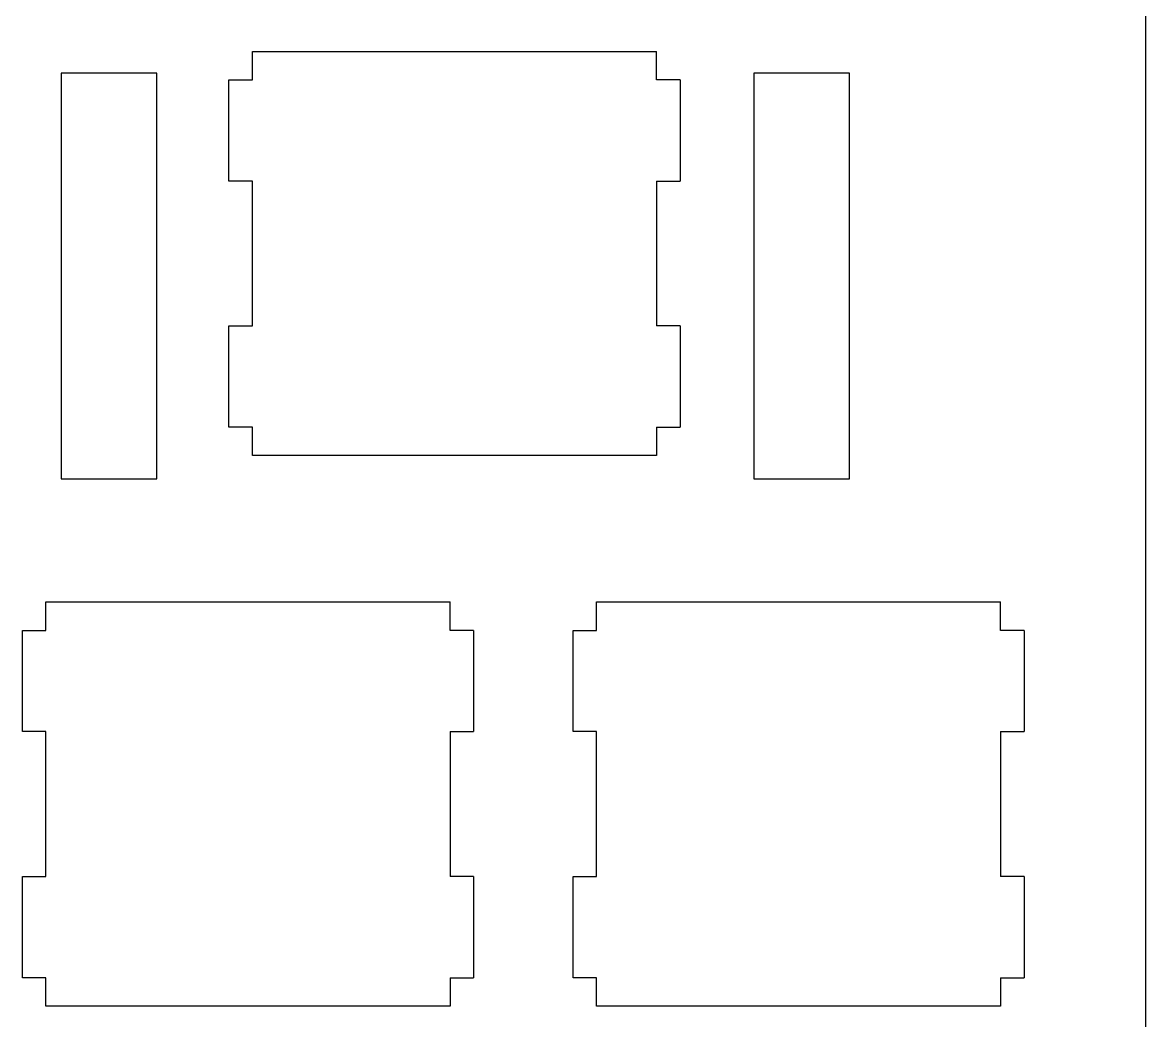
# Model space of a CAD drawing. Extents: x 16 to 306, y 20 to 120.
# Drawn here: x 267.21 to 305.97, y 43.27 to 77.72 of the extents above; entities that cross this region are included whole.
import ezdxf

# ---------------------------------------------------------------- set-up
doc = ezdxf.new("R2010")
doc.units = 0
doc.layers.add('LAYER_1', color=7, linetype='CONTINUOUS')

msp = doc.modelspace()

# ---------------------------------------------------------------- linework, layer by layer
at = {"layer": 'LAYER_1', "linetype": 'BYBLOCK'}
msp.add_line((305.966, 115.718), (305.968, 42.775), dxfattribs=at)
for points in [[(268.548, 75.968), (268.548, 61.968), (271.848, 61.968), (271.848, 75.968)], [(292.448, 75.968), (292.448, 61.968), (295.748, 61.968), (295.748, 75.968)]]:
    msp.add_lwpolyline(points, close=True, dxfattribs=at)
for points in [[(275.148, 76.718, 0), (275.219, 76.718, 0), (275.422, 76.718, 0), (275.747, 76.718, 0), (276.181, 76.718, 0), (276.712, 76.718, 0), (277.327, 76.718, 0), (278.015, 76.718, 0), (278.763, 76.718, 0), (279.56, 76.718, 0), (280.394, 76.718, 0), (281.251, 76.718, 0), (282.121, 76.718, 0), (282.99, 76.718, 0), (283.848, 76.718, 0), (284.681, 76.718, 0), (285.478, 76.718, 0), (286.226, 76.718, 0), (286.914, 76.718, 0), (287.53, 76.718, 0), (288.06, 76.718, 0), (288.494, 76.718, 0), (288.819, 76.718, 0), (289.023, 76.718, 0), (289.093, 76.718, 0)], [(275.148, 75.739, 0), (275.148, 75.744, 0), (275.148, 75.759, 0), (275.148, 75.781, 0), (275.148, 75.812, 0), (275.148, 75.849, 0), (275.148, 75.892, 0), (275.148, 75.94, 0), (275.148, 75.993, 0), (275.148, 76.049, 0), (275.148, 76.107, 0), (275.148, 76.168, 0), (275.148, 76.229, 0), (275.148, 76.29, 0), (275.148, 76.35, 0), (275.148, 76.408, 0), (275.148, 76.464, 0), (275.148, 76.517, 0), (275.148, 76.565, 0), (275.148, 76.608, 0), (275.148, 76.645, 0), (275.148, 76.676, 0), (275.148, 76.699, 0), (275.148, 76.713, 0), (275.148, 76.718, 0)], [(289.093, 75.739, 0), (289.093, 75.744, 0), (289.093, 75.759, 0), (289.093, 75.781, 0), (289.093, 75.812, 0), (289.093, 75.849, 0), (289.093, 75.892, 0), (289.093, 75.94, 0), (289.093, 75.993, 0), (289.093, 76.049, 0), (289.093, 76.107, 0), (289.093, 76.168, 0), (289.093, 76.229, 0), (289.093, 76.29, 0), (289.093, 76.35, 0), (289.093, 76.408, 0), (289.093, 76.464, 0), (289.093, 76.517, 0), (289.093, 76.565, 0), (289.093, 76.608, 0), (289.093, 76.645, 0), (289.093, 76.676, 0), (289.093, 76.699, 0), (289.093, 76.713, 0), (289.093, 76.718, 0)], [(274.337, 72.245, 0), (274.337, 72.263, 0), (274.337, 72.314, 0), (274.337, 72.396, 0), (274.337, 72.504, 0), (274.337, 72.637, 0), (274.337, 72.791, 0), (274.337, 72.964, 0), (274.337, 73.151, 0), (274.337, 73.351, 0), (274.337, 73.56, 0), (274.337, 73.774, 0), (274.337, 73.992, 0), (274.337, 74.21, 0), (274.337, 74.425, 0), (274.337, 74.634, 0), (274.337, 74.833, 0), (274.337, 75.021, 0), (274.337, 75.193, 0), (274.337, 75.348, 0), (274.337, 75.48, 0), (274.337, 75.589, 0), (274.337, 75.671, 0), (274.337, 75.722, 0), (274.337, 75.739, 0)], [(274.337, 75.739, 0), (274.341, 75.739, 0), (274.353, 75.739, 0), (274.372, 75.739, 0), (274.397, 75.739, 0), (274.428, 75.739, 0), (274.463, 75.739, 0), (274.503, 75.739, 0), (274.547, 75.739, 0), (274.593, 75.739, 0), (274.642, 75.739, 0), (274.692, 75.739, 0), (274.742, 75.739, 0), (274.793, 75.739, 0), (274.843, 75.739, 0), (274.891, 75.739, 0), (274.938, 75.739, 0), (274.981, 75.739, 0), (275.021, 75.739, 0), (275.057, 75.739, 0), (275.088, 75.739, 0), (275.113, 75.739, 0), (275.132, 75.739, 0), (275.144, 75.739, 0), (275.148, 75.739, 0)], [(289.905, 75.739, 0), (289.9, 75.739, 0), (289.889, 75.739, 0), (289.87, 75.739, 0), (289.844, 75.739, 0), (289.814, 75.739, 0), (289.778, 75.739, 0), (289.738, 75.739, 0), (289.694, 75.739, 0), (289.648, 75.739, 0), (289.599, 75.739, 0), (289.549, 75.739, 0), (289.499, 75.739, 0), (289.448, 75.739, 0), (289.398, 75.739, 0), (289.35, 75.739, 0), (289.304, 75.739, 0), (289.26, 75.739, 0), (289.22, 75.739, 0), (289.184, 75.739, 0), (289.153, 75.739, 0), (289.128, 75.739, 0), (289.109, 75.739, 0), (289.097, 75.739, 0), (289.093, 75.739, 0)], [(289.905, 75.739, 0), (289.905, 75.722, 0), (289.905, 75.671, 0), (289.905, 75.589, 0), (289.905, 75.48, 0), (289.905, 75.348, 0), (289.905, 75.193, 0), (289.905, 75.021, 0), (289.905, 74.833, 0), (289.905, 74.634, 0), (289.905, 74.425, 0), (289.905, 74.21, 0), (289.905, 73.992, 0), (289.905, 73.774, 0), (289.905, 73.56, 0), (289.905, 73.351, 0), (289.905, 73.151, 0), (289.905, 72.964, 0), (289.905, 72.791, 0), (289.905, 72.637, 0), (289.905, 72.504, 0), (289.905, 72.396, 0), (289.905, 72.314, 0), (289.905, 72.263, 0), (289.905, 72.245, 0)], [(275.148, 72.245, 0), (275.144, 72.245, 0), (275.132, 72.245, 0), (275.113, 72.245, 0), (275.088, 72.245, 0), (275.057, 72.245, 0), (275.021, 72.245, 0), (274.981, 72.245, 0), (274.938, 72.245, 0), (274.891, 72.245, 0), (274.843, 72.245, 0), (274.793, 72.245, 0), (274.742, 72.245, 0), (274.692, 72.245, 0), (274.642, 72.245, 0), (274.593, 72.245, 0), (274.547, 72.245, 0), (274.503, 72.245, 0), (274.463, 72.245, 0), (274.428, 72.245, 0), (274.397, 72.245, 0), (274.372, 72.245, 0), (274.353, 72.245, 0), (274.341, 72.245, 0), (274.337, 72.245, 0)], [(275.148, 67.245, 0), (275.148, 67.271, 0), (275.148, 67.344, 0), (275.148, 67.46, 0), (275.148, 67.616, 0), (275.148, 67.806, 0), (275.148, 68.027, 0), (275.148, 68.273, 0), (275.148, 68.542, 0), (275.148, 68.827, 0), (275.148, 69.126, 0), (275.148, 69.434, 0), (275.148, 69.745, 0), (275.148, 70.057, 0), (275.148, 70.365, 0), (275.148, 70.663, 0), (275.148, 70.949, 0), (275.148, 71.217, 0), (275.148, 71.464, 0), (275.148, 71.685, 0), (275.148, 71.875, 0), (275.148, 72.031, 0), (275.148, 72.147, 0), (275.148, 72.22, 0), (275.148, 72.245, 0)], [(289.093, 72.245, 0), (289.093, 72.22, 0), (289.093, 72.147, 0), (289.093, 72.031, 0), (289.093, 71.875, 0), (289.093, 71.685, 0), (289.093, 71.464, 0), (289.093, 71.217, 0), (289.093, 70.949, 0), (289.093, 70.663, 0), (289.093, 70.365, 0), (289.093, 70.057, 0), (289.093, 69.745, 0), (289.093, 69.434, 0), (289.093, 69.126, 0), (289.093, 68.827, 0), (289.093, 68.542, 0), (289.093, 68.273, 0), (289.093, 68.027, 0), (289.093, 67.806, 0), (289.093, 67.616, 0), (289.093, 67.46, 0), (289.093, 67.344, 0), (289.093, 67.271, 0), (289.093, 67.245, 0)], [(289.093, 72.245, 0), (289.097, 72.245, 0), (289.109, 72.245, 0), (289.128, 72.245, 0), (289.153, 72.245, 0), (289.184, 72.245, 0), (289.22, 72.245, 0), (289.26, 72.245, 0), (289.304, 72.245, 0), (289.35, 72.245, 0), (289.398, 72.245, 0), (289.448, 72.245, 0), (289.499, 72.245, 0), (289.549, 72.245, 0), (289.599, 72.245, 0), (289.648, 72.245, 0), (289.694, 72.245, 0), (289.738, 72.245, 0), (289.778, 72.245, 0), (289.814, 72.245, 0), (289.844, 72.245, 0), (289.87, 72.245, 0), (289.889, 72.245, 0), (289.9, 72.245, 0), (289.905, 72.245, 0)], [(274.337, 63.751, 0), (274.337, 63.769, 0), (274.337, 63.82, 0), (274.337, 63.902, 0), (274.337, 64.01, 0), (274.337, 64.143, 0), (274.337, 64.297, 0), (274.337, 64.47, 0), (274.337, 64.657, 0), (274.337, 64.857, 0), (274.337, 65.066, 0), (274.337, 65.281, 0), (274.337, 65.498, 0), (274.337, 65.716, 0), (274.337, 65.931, 0), (274.337, 66.14, 0), (274.337, 66.34, 0), (274.337, 66.527, 0), (274.337, 66.699, 0), (274.337, 66.854, 0), (274.337, 66.987, 0), (274.337, 67.095, 0), (274.337, 67.177, 0), (274.337, 67.228, 0), (274.337, 67.245, 0)], [(274.337, 67.245, 0), (274.341, 67.245, 0), (274.353, 67.245, 0), (274.372, 67.245, 0), (274.397, 67.245, 0), (274.428, 67.245, 0), (274.463, 67.245, 0), (274.503, 67.245, 0), (274.547, 67.245, 0), (274.593, 67.245, 0), (274.642, 67.245, 0), (274.692, 67.245, 0), (274.742, 67.245, 0), (274.793, 67.245, 0), (274.843, 67.245, 0), (274.891, 67.245, 0), (274.938, 67.245, 0), (274.981, 67.245, 0), (275.021, 67.245, 0), (275.057, 67.245, 0), (275.088, 67.245, 0), (275.113, 67.245, 0), (275.132, 67.245, 0), (275.144, 67.245, 0), (275.148, 67.245, 0)], [(289.905, 67.245, 0), (289.9, 67.245, 0), (289.889, 67.245, 0), (289.87, 67.245, 0), (289.844, 67.245, 0), (289.814, 67.245, 0), (289.778, 67.245, 0), (289.738, 67.245, 0), (289.694, 67.245, 0), (289.648, 67.245, 0), (289.599, 67.245, 0), (289.549, 67.245, 0), (289.499, 67.245, 0), (289.448, 67.245, 0), (289.398, 67.245, 0), (289.35, 67.245, 0), (289.304, 67.245, 0), (289.26, 67.245, 0), (289.22, 67.245, 0), (289.184, 67.245, 0), (289.153, 67.245, 0), (289.128, 67.245, 0), (289.109, 67.245, 0), (289.097, 67.245, 0), (289.093, 67.245, 0)], [(289.905, 67.245, 0), (289.905, 67.228, 0), (289.905, 67.177, 0), (289.905, 67.095, 0), (289.905, 66.987, 0), (289.905, 66.854, 0), (289.905, 66.699, 0), (289.905, 66.527, 0), (289.905, 66.34, 0), (289.905, 66.14, 0), (289.905, 65.931, 0), (289.905, 65.716, 0), (289.905, 65.498, 0), (289.905, 65.281, 0), (289.905, 65.066, 0), (289.905, 64.857, 0), (289.905, 64.657, 0), (289.905, 64.47, 0), (289.905, 64.297, 0), (289.905, 64.143, 0), (289.905, 64.01, 0), (289.905, 63.902, 0), (289.905, 63.82, 0), (289.905, 63.769, 0), (289.905, 63.751, 0)], [(275.148, 63.751, 0), (275.144, 63.751, 0), (275.132, 63.751, 0), (275.113, 63.751, 0), (275.088, 63.751, 0), (275.057, 63.751, 0), (275.021, 63.751, 0), (274.981, 63.751, 0), (274.938, 63.751, 0), (274.891, 63.751, 0), (274.843, 63.751, 0), (274.793, 63.751, 0), (274.742, 63.751, 0), (274.692, 63.751, 0), (274.642, 63.751, 0), (274.593, 63.751, 0), (274.547, 63.751, 0), (274.503, 63.751, 0), (274.463, 63.751, 0), (274.428, 63.751, 0), (274.397, 63.751, 0), (274.372, 63.751, 0), (274.353, 63.751, 0), (274.341, 63.751, 0), (274.337, 63.751, 0)], [(275.148, 62.773, 0), (275.148, 62.778, 0), (275.148, 62.792, 0), (275.148, 62.815, 0), (275.148, 62.845, 0), (275.148, 62.883, 0), (275.148, 62.926, 0), (275.148, 62.974, 0), (275.148, 63.027, 0), (275.148, 63.082, 0), (275.148, 63.141, 0), (275.148, 63.201, 0), (275.148, 63.262, 0), (275.148, 63.323, 0), (275.148, 63.383, 0), (275.148, 63.442, 0), (275.148, 63.498, 0), (275.148, 63.55, 0), (275.148, 63.599, 0), (275.148, 63.642, 0), (275.148, 63.679, 0), (275.148, 63.709, 0), (275.148, 63.732, 0), (275.148, 63.747, 0), (275.148, 63.751, 0)], [(289.093, 63.751, 0), (289.097, 63.751, 0), (289.109, 63.751, 0), (289.128, 63.751, 0), (289.153, 63.751, 0), (289.184, 63.751, 0), (289.22, 63.751, 0), (289.26, 63.751, 0), (289.304, 63.751, 0), (289.35, 63.751, 0), (289.398, 63.751, 0), (289.448, 63.751, 0), (289.499, 63.751, 0), (289.549, 63.751, 0), (289.599, 63.751, 0), (289.648, 63.751, 0), (289.694, 63.751, 0), (289.738, 63.751, 0), (289.778, 63.751, 0), (289.814, 63.751, 0), (289.844, 63.751, 0), (289.87, 63.751, 0), (289.889, 63.751, 0), (289.9, 63.751, 0), (289.905, 63.751, 0)], [(289.093, 63.751, 0), (289.093, 63.747, 0), (289.093, 63.732, 0), (289.093, 63.709, 0), (289.093, 63.679, 0), (289.093, 63.642, 0), (289.093, 63.599, 0), (289.093, 63.55, 0), (289.093, 63.498, 0), (289.093, 63.442, 0), (289.093, 63.383, 0), (289.093, 63.323, 0), (289.093, 63.262, 0), (289.093, 63.201, 0), (289.093, 63.141, 0), (289.093, 63.082, 0), (289.093, 63.027, 0), (289.093, 62.974, 0), (289.093, 62.926, 0), (289.093, 62.883, 0), (289.093, 62.845, 0), (289.093, 62.815, 0), (289.093, 62.792, 0), (289.093, 62.778, 0), (289.093, 62.773, 0)], [(289.093, 62.773, 0), (289.023, 62.773, 0), (288.819, 62.773, 0), (288.494, 62.773, 0), (288.06, 62.773, 0), (287.53, 62.773, 0), (286.914, 62.773, 0), (286.226, 62.773, 0), (285.478, 62.773, 0), (284.681, 62.773, 0), (283.848, 62.773, 0), (282.99, 62.773, 0), (282.121, 62.773, 0), (281.251, 62.773, 0), (280.394, 62.773, 0), (279.56, 62.773, 0), (278.763, 62.773, 0), (278.015, 62.773, 0), (277.327, 62.773, 0), (276.712, 62.773, 0), (276.181, 62.773, 0), (275.747, 62.773, 0), (275.422, 62.773, 0), (275.219, 62.773, 0), (275.148, 62.773, 0)], [(268.023, 57.718, 0), (268.094, 57.718, 0), (268.297, 57.718, 0), (268.622, 57.718, 0), (269.056, 57.718, 0), (269.587, 57.718, 0), (270.202, 57.718, 0), (270.89, 57.718, 0), (271.638, 57.718, 0), (272.435, 57.718, 0), (273.269, 57.718, 0), (274.126, 57.718, 0), (274.996, 57.718, 0), (275.865, 57.718, 0), (276.723, 57.718, 0), (277.556, 57.718, 0), (278.353, 57.718, 0), (279.101, 57.718, 0), (279.789, 57.718, 0), (280.405, 57.718, 0), (280.935, 57.718, 0), (281.369, 57.718, 0), (281.694, 57.718, 0), (281.898, 57.718, 0), (281.968, 57.718, 0)], [(268.023, 56.739, 0), (268.023, 56.744, 0), (268.023, 56.759, 0), (268.023, 56.781, 0), (268.023, 56.812, 0), (268.023, 56.849, 0), (268.023, 56.892, 0), (268.023, 56.94, 0), (268.023, 56.993, 0), (268.023, 57.049, 0), (268.023, 57.107, 0), (268.023, 57.168, 0), (268.023, 57.229, 0), (268.023, 57.29, 0), (268.023, 57.35, 0), (268.023, 57.408, 0), (268.023, 57.464, 0), (268.023, 57.517, 0), (268.023, 57.565, 0), (268.023, 57.608, 0), (268.023, 57.645, 0), (268.023, 57.676, 0), (268.023, 57.699, 0), (268.023, 57.713, 0), (268.023, 57.718, 0)], [(281.968, 56.739, 0), (281.968, 56.744, 0), (281.968, 56.759, 0), (281.968, 56.781, 0), (281.968, 56.812, 0), (281.968, 56.849, 0), (281.968, 56.892, 0), (281.968, 56.94, 0), (281.968, 56.993, 0), (281.968, 57.049, 0), (281.968, 57.107, 0), (281.968, 57.168, 0), (281.968, 57.229, 0), (281.968, 57.29, 0), (281.968, 57.35, 0), (281.968, 57.408, 0), (281.968, 57.464, 0), (281.968, 57.517, 0), (281.968, 57.565, 0), (281.968, 57.608, 0), (281.968, 57.645, 0), (281.968, 57.676, 0), (281.968, 57.699, 0), (281.968, 57.713, 0), (281.968, 57.718, 0)], [(287.023, 57.718, 0), (287.094, 57.718, 0), (287.297, 57.718, 0), (287.622, 57.718, 0), (288.056, 57.718, 0), (288.587, 57.718, 0), (289.202, 57.718, 0), (289.89, 57.718, 0), (290.638, 57.718, 0), (291.435, 57.718, 0), (292.269, 57.718, 0), (293.126, 57.718, 0), (293.996, 57.718, 0), (294.865, 57.718, 0), (295.723, 57.718, 0), (296.556, 57.718, 0), (297.353, 57.718, 0), (298.101, 57.718, 0), (298.789, 57.718, 0), (299.405, 57.718, 0), (299.935, 57.718, 0), (300.369, 57.718, 0), (300.694, 57.718, 0), (300.898, 57.718, 0), (300.968, 57.718, 0)], [(287.023, 56.739, 0), (287.023, 56.744, 0), (287.023, 56.759, 0), (287.023, 56.781, 0), (287.023, 56.812, 0), (287.023, 56.849, 0), (287.023, 56.892, 0), (287.023, 56.94, 0), (287.023, 56.993, 0), (287.023, 57.049, 0), (287.023, 57.107, 0), (287.023, 57.168, 0), (287.023, 57.229, 0), (287.023, 57.29, 0), (287.023, 57.35, 0), (287.023, 57.408, 0), (287.023, 57.464, 0), (287.023, 57.517, 0), (287.023, 57.565, 0), (287.023, 57.608, 0), (287.023, 57.645, 0), (287.023, 57.676, 0), (287.023, 57.699, 0), (287.023, 57.713, 0), (287.023, 57.718, 0)], [(300.968, 56.739, 0), (300.968, 56.744, 0), (300.968, 56.759, 0), (300.968, 56.781, 0), (300.968, 56.812, 0), (300.968, 56.849, 0), (300.968, 56.892, 0), (300.968, 56.94, 0), (300.968, 56.993, 0), (300.968, 57.049, 0), (300.968, 57.107, 0), (300.968, 57.168, 0), (300.968, 57.229, 0), (300.968, 57.29, 0), (300.968, 57.35, 0), (300.968, 57.408, 0), (300.968, 57.464, 0), (300.968, 57.517, 0), (300.968, 57.565, 0), (300.968, 57.608, 0), (300.968, 57.645, 0), (300.968, 57.676, 0), (300.968, 57.699, 0), (300.968, 57.713, 0), (300.968, 57.718, 0)], [(267.212, 53.245, 0), (267.212, 53.263, 0), (267.212, 53.314, 0), (267.212, 53.396, 0), (267.212, 53.504, 0), (267.212, 53.637, 0), (267.212, 53.791, 0), (267.212, 53.964, 0), (267.212, 54.151, 0), (267.212, 54.351, 0), (267.212, 54.56, 0), (267.212, 54.774, 0), (267.212, 54.992, 0), (267.212, 55.21, 0), (267.212, 55.425, 0), (267.212, 55.634, 0), (267.212, 55.833, 0), (267.212, 56.021, 0), (267.212, 56.193, 0), (267.212, 56.348, 0), (267.212, 56.48, 0), (267.212, 56.589, 0), (267.212, 56.671, 0), (267.212, 56.722, 0), (267.212, 56.739, 0)], [(267.212, 56.739, 0), (267.216, 56.739, 0), (267.228, 56.739, 0), (267.247, 56.739, 0), (267.272, 56.739, 0), (267.303, 56.739, 0), (267.338, 56.739, 0), (267.378, 56.739, 0), (267.422, 56.739, 0), (267.468, 56.739, 0), (267.517, 56.739, 0), (267.567, 56.739, 0), (267.617, 56.739, 0), (267.668, 56.739, 0), (267.718, 56.739, 0), (267.766, 56.739, 0), (267.813, 56.739, 0), (267.856, 56.739, 0), (267.896, 56.739, 0), (267.932, 56.739, 0), (267.963, 56.739, 0), (267.988, 56.739, 0), (268.007, 56.739, 0), (268.019, 56.739, 0), (268.023, 56.739, 0)], [(282.78, 56.739, 0), (282.775, 56.739, 0), (282.764, 56.739, 0), (282.745, 56.739, 0), (282.719, 56.739, 0), (282.689, 56.739, 0), (282.653, 56.739, 0), (282.613, 56.739, 0), (282.569, 56.739, 0), (282.523, 56.739, 0), (282.474, 56.739, 0), (282.424, 56.739, 0), (282.374, 56.739, 0), (282.323, 56.739, 0), (282.273, 56.739, 0), (282.225, 56.739, 0), (282.179, 56.739, 0), (282.135, 56.739, 0), (282.095, 56.739, 0), (282.059, 56.739, 0), (282.028, 56.739, 0), (282.003, 56.739, 0), (281.984, 56.739, 0), (281.972, 56.739, 0), (281.968, 56.739, 0)], [(282.78, 56.739, 0), (282.78, 56.722, 0), (282.78, 56.671, 0), (282.78, 56.589, 0), (282.78, 56.48, 0), (282.78, 56.348, 0), (282.78, 56.193, 0), (282.78, 56.021, 0), (282.78, 55.833, 0), (282.78, 55.634, 0), (282.78, 55.425, 0), (282.78, 55.21, 0), (282.78, 54.992, 0), (282.78, 54.774, 0), (282.78, 54.56, 0), (282.78, 54.351, 0), (282.78, 54.151, 0), (282.78, 53.964, 0), (282.78, 53.791, 0), (282.78, 53.637, 0), (282.78, 53.504, 0), (282.78, 53.396, 0), (282.78, 53.314, 0), (282.78, 53.263, 0), (282.78, 53.245, 0)], [(286.212, 53.245, 0), (286.212, 53.263, 0), (286.212, 53.314, 0), (286.212, 53.396, 0), (286.212, 53.504, 0), (286.212, 53.637, 0), (286.212, 53.791, 0), (286.212, 53.964, 0), (286.212, 54.151, 0), (286.212, 54.351, 0), (286.212, 54.56, 0), (286.212, 54.774, 0), (286.212, 54.992, 0), (286.212, 55.21, 0), (286.212, 55.425, 0), (286.212, 55.634, 0), (286.212, 55.833, 0), (286.212, 56.021, 0), (286.212, 56.193, 0), (286.212, 56.348, 0), (286.212, 56.48, 0), (286.212, 56.589, 0), (286.212, 56.671, 0), (286.212, 56.722, 0), (286.212, 56.739, 0)], [(286.212, 56.739, 0), (286.216, 56.739, 0), (286.228, 56.739, 0), (286.247, 56.739, 0), (286.272, 56.739, 0), (286.303, 56.739, 0), (286.338, 56.739, 0), (286.378, 56.739, 0), (286.422, 56.739, 0), (286.468, 56.739, 0), (286.517, 56.739, 0), (286.567, 56.739, 0), (286.617, 56.739, 0), (286.668, 56.739, 0), (286.718, 56.739, 0), (286.766, 56.739, 0), (286.813, 56.739, 0), (286.856, 56.739, 0), (286.896, 56.739, 0), (286.932, 56.739, 0), (286.963, 56.739, 0), (286.988, 56.739, 0), (287.007, 56.739, 0), (287.019, 56.739, 0), (287.023, 56.739, 0)], [(301.78, 56.739, 0), (301.775, 56.739, 0), (301.764, 56.739, 0), (301.745, 56.739, 0), (301.719, 56.739, 0), (301.689, 56.739, 0), (301.653, 56.739, 0), (301.613, 56.739, 0), (301.569, 56.739, 0), (301.523, 56.739, 0), (301.474, 56.739, 0), (301.424, 56.739, 0), (301.374, 56.739, 0), (301.323, 56.739, 0), (301.273, 56.739, 0), (301.225, 56.739, 0), (301.179, 56.739, 0), (301.135, 56.739, 0), (301.095, 56.739, 0), (301.059, 56.739, 0), (301.028, 56.739, 0), (301.003, 56.739, 0), (300.984, 56.739, 0), (300.972, 56.739, 0), (300.968, 56.739, 0)], [(301.78, 56.739, 0), (301.78, 56.722, 0), (301.78, 56.671, 0), (301.78, 56.589, 0), (301.78, 56.48, 0), (301.78, 56.348, 0), (301.78, 56.193, 0), (301.78, 56.021, 0), (301.78, 55.833, 0), (301.78, 55.634, 0), (301.78, 55.425, 0), (301.78, 55.21, 0), (301.78, 54.992, 0), (301.78, 54.774, 0), (301.78, 54.56, 0), (301.78, 54.351, 0), (301.78, 54.151, 0), (301.78, 53.964, 0), (301.78, 53.791, 0), (301.78, 53.637, 0), (301.78, 53.504, 0), (301.78, 53.396, 0), (301.78, 53.314, 0), (301.78, 53.263, 0), (301.78, 53.245, 0)], [(268.023, 53.245, 0), (268.019, 53.245, 0), (268.007, 53.245, 0), (267.988, 53.245, 0), (267.963, 53.245, 0), (267.932, 53.245, 0), (267.896, 53.245, 0), (267.856, 53.245, 0), (267.813, 53.245, 0), (267.766, 53.245, 0), (267.718, 53.245, 0), (267.668, 53.245, 0), (267.617, 53.245, 0), (267.567, 53.245, 0), (267.517, 53.245, 0), (267.468, 53.245, 0), (267.422, 53.245, 0), (267.378, 53.245, 0), (267.338, 53.245, 0), (267.303, 53.245, 0), (267.272, 53.245, 0), (267.247, 53.245, 0), (267.228, 53.245, 0), (267.216, 53.245, 0), (267.212, 53.245, 0)], [(268.023, 48.245, 0), (268.023, 48.271, 0), (268.023, 48.344, 0), (268.023, 48.46, 0), (268.023, 48.616, 0), (268.023, 48.806, 0), (268.023, 49.027, 0), (268.023, 49.273, 0), (268.023, 49.542, 0), (268.023, 49.827, 0), (268.023, 50.126, 0), (268.023, 50.434, 0), (268.023, 50.745, 0), (268.023, 51.057, 0), (268.023, 51.365, 0), (268.023, 51.663, 0), (268.023, 51.949, 0), (268.023, 52.217, 0), (268.023, 52.464, 0), (268.023, 52.685, 0), (268.023, 52.875, 0), (268.023, 53.031, 0), (268.023, 53.147, 0), (268.023, 53.22, 0), (268.023, 53.245, 0)], [(281.968, 53.245, 0), (281.968, 53.22, 0), (281.968, 53.147, 0), (281.968, 53.031, 0), (281.968, 52.875, 0), (281.968, 52.685, 0), (281.968, 52.464, 0), (281.968, 52.217, 0), (281.968, 51.949, 0), (281.968, 51.663, 0), (281.968, 51.365, 0), (281.968, 51.057, 0), (281.968, 50.745, 0), (281.968, 50.434, 0), (281.968, 50.126, 0), (281.968, 49.827, 0), (281.968, 49.542, 0), (281.968, 49.273, 0), (281.968, 49.027, 0), (281.968, 48.806, 0), (281.968, 48.616, 0), (281.968, 48.46, 0), (281.968, 48.344, 0), (281.968, 48.271, 0), (281.968, 48.245, 0)], [(281.968, 53.245, 0), (281.972, 53.245, 0), (281.984, 53.245, 0), (282.003, 53.245, 0), (282.028, 53.245, 0), (282.059, 53.245, 0), (282.095, 53.245, 0), (282.135, 53.245, 0), (282.179, 53.245, 0), (282.225, 53.245, 0), (282.273, 53.245, 0), (282.323, 53.245, 0), (282.374, 53.245, 0), (282.424, 53.245, 0), (282.474, 53.245, 0), (282.523, 53.245, 0), (282.569, 53.245, 0), (282.613, 53.245, 0), (282.653, 53.245, 0), (282.689, 53.245, 0), (282.719, 53.245, 0), (282.745, 53.245, 0), (282.764, 53.245, 0), (282.775, 53.245, 0), (282.78, 53.245, 0)], [(287.023, 53.245, 0), (287.019, 53.245, 0), (287.007, 53.245, 0), (286.988, 53.245, 0), (286.963, 53.245, 0), (286.932, 53.245, 0), (286.896, 53.245, 0), (286.856, 53.245, 0), (286.813, 53.245, 0), (286.766, 53.245, 0), (286.718, 53.245, 0), (286.668, 53.245, 0), (286.617, 53.245, 0), (286.567, 53.245, 0), (286.517, 53.245, 0), (286.468, 53.245, 0), (286.422, 53.245, 0), (286.378, 53.245, 0), (286.338, 53.245, 0), (286.303, 53.245, 0), (286.272, 53.245, 0), (286.247, 53.245, 0), (286.228, 53.245, 0), (286.216, 53.245, 0), (286.212, 53.245, 0)], [(287.023, 48.245, 0), (287.023, 48.271, 0), (287.023, 48.344, 0), (287.023, 48.46, 0), (287.023, 48.616, 0), (287.023, 48.806, 0), (287.023, 49.027, 0), (287.023, 49.273, 0), (287.023, 49.542, 0), (287.023, 49.827, 0), (287.023, 50.126, 0), (287.023, 50.434, 0), (287.023, 50.745, 0), (287.023, 51.057, 0), (287.023, 51.365, 0), (287.023, 51.663, 0), (287.023, 51.949, 0), (287.023, 52.217, 0), (287.023, 52.464, 0), (287.023, 52.685, 0), (287.023, 52.875, 0), (287.023, 53.031, 0), (287.023, 53.147, 0), (287.023, 53.22, 0), (287.023, 53.245, 0)], [(300.968, 53.245, 0), (300.968, 53.22, 0), (300.968, 53.147, 0), (300.968, 53.031, 0), (300.968, 52.875, 0), (300.968, 52.685, 0), (300.968, 52.464, 0), (300.968, 52.217, 0), (300.968, 51.949, 0), (300.968, 51.663, 0), (300.968, 51.365, 0), (300.968, 51.057, 0), (300.968, 50.745, 0), (300.968, 50.434, 0), (300.968, 50.126, 0), (300.968, 49.827, 0), (300.968, 49.542, 0), (300.968, 49.273, 0), (300.968, 49.027, 0), (300.968, 48.806, 0), (300.968, 48.616, 0), (300.968, 48.46, 0), (300.968, 48.344, 0), (300.968, 48.271, 0), (300.968, 48.245, 0)], [(300.968, 53.245, 0), (300.972, 53.245, 0), (300.984, 53.245, 0), (301.003, 53.245, 0), (301.028, 53.245, 0), (301.059, 53.245, 0), (301.095, 53.245, 0), (301.135, 53.245, 0), (301.179, 53.245, 0), (301.225, 53.245, 0), (301.273, 53.245, 0), (301.323, 53.245, 0), (301.374, 53.245, 0), (301.424, 53.245, 0), (301.474, 53.245, 0), (301.523, 53.245, 0), (301.569, 53.245, 0), (301.613, 53.245, 0), (301.653, 53.245, 0), (301.689, 53.245, 0), (301.719, 53.245, 0), (301.745, 53.245, 0), (301.764, 53.245, 0), (301.775, 53.245, 0), (301.78, 53.245, 0)], [(267.212, 44.751, 0), (267.212, 44.769, 0), (267.212, 44.82, 0), (267.212, 44.902, 0), (267.212, 45.01, 0), (267.212, 45.143, 0), (267.212, 45.297, 0), (267.212, 45.47, 0), (267.212, 45.657, 0), (267.212, 45.857, 0), (267.212, 46.066, 0), (267.212, 46.281, 0), (267.212, 46.498, 0), (267.212, 46.716, 0), (267.212, 46.931, 0), (267.212, 47.14, 0), (267.212, 47.34, 0), (267.212, 47.527, 0), (267.212, 47.699, 0), (267.212, 47.854, 0), (267.212, 47.987, 0), (267.212, 48.095, 0), (267.212, 48.177, 0), (267.212, 48.228, 0), (267.212, 48.245, 0)], [(267.212, 48.245, 0), (267.216, 48.245, 0), (267.228, 48.245, 0), (267.247, 48.245, 0), (267.272, 48.245, 0), (267.303, 48.245, 0), (267.338, 48.245, 0), (267.378, 48.245, 0), (267.422, 48.245, 0), (267.468, 48.245, 0), (267.517, 48.245, 0), (267.567, 48.245, 0), (267.617, 48.245, 0), (267.668, 48.245, 0), (267.718, 48.245, 0), (267.766, 48.245, 0), (267.813, 48.245, 0), (267.856, 48.245, 0), (267.896, 48.245, 0), (267.932, 48.245, 0), (267.963, 48.245, 0), (267.988, 48.245, 0), (268.007, 48.245, 0), (268.019, 48.245, 0), (268.023, 48.245, 0)], [(282.78, 48.245, 0), (282.775, 48.245, 0), (282.764, 48.245, 0), (282.745, 48.245, 0), (282.719, 48.245, 0), (282.689, 48.245, 0), (282.653, 48.245, 0), (282.613, 48.245, 0), (282.569, 48.245, 0), (282.523, 48.245, 0), (282.474, 48.245, 0), (282.424, 48.245, 0), (282.374, 48.245, 0), (282.323, 48.245, 0), (282.273, 48.245, 0), (282.225, 48.245, 0), (282.179, 48.245, 0), (282.135, 48.245, 0), (282.095, 48.245, 0), (282.059, 48.245, 0), (282.028, 48.245, 0), (282.003, 48.245, 0), (281.984, 48.245, 0), (281.972, 48.245, 0), (281.968, 48.245, 0)], [(282.78, 48.245, 0), (282.78, 48.228, 0), (282.78, 48.177, 0), (282.78, 48.095, 0), (282.78, 47.987, 0), (282.78, 47.854, 0), (282.78, 47.699, 0), (282.78, 47.527, 0), (282.78, 47.34, 0), (282.78, 47.14, 0), (282.78, 46.931, 0), (282.78, 46.716, 0), (282.78, 46.498, 0), (282.78, 46.281, 0), (282.78, 46.066, 0), (282.78, 45.857, 0), (282.78, 45.657, 0), (282.78, 45.47, 0), (282.78, 45.297, 0), (282.78, 45.143, 0), (282.78, 45.01, 0), (282.78, 44.902, 0), (282.78, 44.82, 0), (282.78, 44.769, 0), (282.78, 44.751, 0)], [(286.212, 44.751, 0), (286.212, 44.769, 0), (286.212, 44.82, 0), (286.212, 44.902, 0), (286.212, 45.01, 0), (286.212, 45.143, 0), (286.212, 45.297, 0), (286.212, 45.47, 0), (286.212, 45.657, 0), (286.212, 45.857, 0), (286.212, 46.066, 0), (286.212, 46.281, 0), (286.212, 46.498, 0), (286.212, 46.716, 0), (286.212, 46.931, 0), (286.212, 47.14, 0), (286.212, 47.34, 0), (286.212, 47.527, 0), (286.212, 47.699, 0), (286.212, 47.854, 0), (286.212, 47.987, 0), (286.212, 48.095, 0), (286.212, 48.177, 0), (286.212, 48.228, 0), (286.212, 48.245, 0)], [(286.212, 48.245, 0), (286.216, 48.245, 0), (286.228, 48.245, 0), (286.247, 48.245, 0), (286.272, 48.245, 0), (286.303, 48.245, 0), (286.338, 48.245, 0), (286.378, 48.245, 0), (286.422, 48.245, 0), (286.468, 48.245, 0), (286.517, 48.245, 0), (286.567, 48.245, 0), (286.617, 48.245, 0), (286.668, 48.245, 0), (286.718, 48.245, 0), (286.766, 48.245, 0), (286.813, 48.245, 0), (286.856, 48.245, 0), (286.896, 48.245, 0), (286.932, 48.245, 0), (286.963, 48.245, 0), (286.988, 48.245, 0), (287.007, 48.245, 0), (287.019, 48.245, 0), (287.023, 48.245, 0)], [(301.78, 48.245, 0), (301.775, 48.245, 0), (301.764, 48.245, 0), (301.745, 48.245, 0), (301.719, 48.245, 0), (301.689, 48.245, 0), (301.653, 48.245, 0), (301.613, 48.245, 0), (301.569, 48.245, 0), (301.523, 48.245, 0), (301.474, 48.245, 0), (301.424, 48.245, 0), (301.374, 48.245, 0), (301.323, 48.245, 0), (301.273, 48.245, 0), (301.225, 48.245, 0), (301.179, 48.245, 0), (301.135, 48.245, 0), (301.095, 48.245, 0), (301.059, 48.245, 0), (301.028, 48.245, 0), (301.003, 48.245, 0), (300.984, 48.245, 0), (300.972, 48.245, 0), (300.968, 48.245, 0)], [(301.78, 48.245, 0), (301.78, 48.228, 0), (301.78, 48.177, 0), (301.78, 48.095, 0), (301.78, 47.987, 0), (301.78, 47.854, 0), (301.78, 47.699, 0), (301.78, 47.527, 0), (301.78, 47.34, 0), (301.78, 47.14, 0), (301.78, 46.931, 0), (301.78, 46.716, 0), (301.78, 46.498, 0), (301.78, 46.281, 0), (301.78, 46.066, 0), (301.78, 45.857, 0), (301.78, 45.657, 0), (301.78, 45.47, 0), (301.78, 45.297, 0), (301.78, 45.143, 0), (301.78, 45.01, 0), (301.78, 44.902, 0), (301.78, 44.82, 0), (301.78, 44.769, 0), (301.78, 44.751, 0)], [(268.023, 44.751, 0), (268.019, 44.751, 0), (268.007, 44.751, 0), (267.988, 44.751, 0), (267.963, 44.751, 0), (267.932, 44.751, 0), (267.896, 44.751, 0), (267.856, 44.751, 0), (267.813, 44.751, 0), (267.766, 44.751, 0), (267.718, 44.751, 0), (267.668, 44.751, 0), (267.617, 44.751, 0), (267.567, 44.751, 0), (267.517, 44.751, 0), (267.468, 44.751, 0), (267.422, 44.751, 0), (267.378, 44.751, 0), (267.338, 44.751, 0), (267.303, 44.751, 0), (267.272, 44.751, 0), (267.247, 44.751, 0), (267.228, 44.751, 0), (267.216, 44.751, 0), (267.212, 44.751, 0)], [(268.023, 43.773, 0), (268.023, 43.778, 0), (268.023, 43.792, 0), (268.023, 43.815, 0), (268.023, 43.845, 0), (268.023, 43.883, 0), (268.023, 43.926, 0), (268.023, 43.974, 0), (268.023, 44.027, 0), (268.023, 44.082, 0), (268.023, 44.141, 0), (268.023, 44.201, 0), (268.023, 44.262, 0), (268.023, 44.323, 0), (268.023, 44.383, 0), (268.023, 44.442, 0), (268.023, 44.498, 0), (268.023, 44.55, 0), (268.023, 44.599, 0), (268.023, 44.642, 0), (268.023, 44.679, 0), (268.023, 44.709, 0), (268.023, 44.732, 0), (268.023, 44.747, 0), (268.023, 44.751, 0)], [(281.968, 44.751, 0), (281.972, 44.751, 0), (281.984, 44.751, 0), (282.003, 44.751, 0), (282.028, 44.751, 0), (282.059, 44.751, 0), (282.095, 44.751, 0), (282.135, 44.751, 0), (282.179, 44.751, 0), (282.225, 44.751, 0), (282.273, 44.751, 0), (282.323, 44.751, 0), (282.374, 44.751, 0), (282.424, 44.751, 0), (282.474, 44.751, 0), (282.523, 44.751, 0), (282.569, 44.751, 0), (282.613, 44.751, 0), (282.653, 44.751, 0), (282.689, 44.751, 0), (282.719, 44.751, 0), (282.745, 44.751, 0), (282.764, 44.751, 0), (282.775, 44.751, 0), (282.78, 44.751, 0)], [(281.968, 44.751, 0), (281.968, 44.747, 0), (281.968, 44.732, 0), (281.968, 44.709, 0), (281.968, 44.679, 0), (281.968, 44.642, 0), (281.968, 44.599, 0), (281.968, 44.55, 0), (281.968, 44.498, 0), (281.968, 44.442, 0), (281.968, 44.383, 0), (281.968, 44.323, 0), (281.968, 44.262, 0), (281.968, 44.201, 0), (281.968, 44.141, 0), (281.968, 44.082, 0), (281.968, 44.027, 0), (281.968, 43.974, 0), (281.968, 43.926, 0), (281.968, 43.883, 0), (281.968, 43.845, 0), (281.968, 43.815, 0), (281.968, 43.792, 0), (281.968, 43.778, 0), (281.968, 43.773, 0)], [(287.023, 44.751, 0), (287.019, 44.751, 0), (287.007, 44.751, 0), (286.988, 44.751, 0), (286.963, 44.751, 0), (286.932, 44.751, 0), (286.896, 44.751, 0), (286.856, 44.751, 0), (286.813, 44.751, 0), (286.766, 44.751, 0), (286.718, 44.751, 0), (286.668, 44.751, 0), (286.617, 44.751, 0), (286.567, 44.751, 0), (286.517, 44.751, 0), (286.468, 44.751, 0), (286.422, 44.751, 0), (286.378, 44.751, 0), (286.338, 44.751, 0), (286.303, 44.751, 0), (286.272, 44.751, 0), (286.247, 44.751, 0), (286.228, 44.751, 0), (286.216, 44.751, 0), (286.212, 44.751, 0)], [(287.023, 43.773, 0), (287.023, 43.778, 0), (287.023, 43.792, 0), (287.023, 43.815, 0), (287.023, 43.845, 0), (287.023, 43.883, 0), (287.023, 43.926, 0), (287.023, 43.974, 0), (287.023, 44.027, 0), (287.023, 44.082, 0), (287.023, 44.141, 0), (287.023, 44.201, 0), (287.023, 44.262, 0), (287.023, 44.323, 0), (287.023, 44.383, 0), (287.023, 44.442, 0), (287.023, 44.498, 0), (287.023, 44.55, 0), (287.023, 44.599, 0), (287.023, 44.642, 0), (287.023, 44.679, 0), (287.023, 44.709, 0), (287.023, 44.732, 0), (287.023, 44.747, 0), (287.023, 44.751, 0)], [(300.968, 44.751, 0), (300.972, 44.751, 0), (300.984, 44.751, 0), (301.003, 44.751, 0), (301.028, 44.751, 0), (301.059, 44.751, 0), (301.095, 44.751, 0), (301.135, 44.751, 0), (301.179, 44.751, 0), (301.225, 44.751, 0), (301.273, 44.751, 0), (301.323, 44.751, 0), (301.374, 44.751, 0), (301.424, 44.751, 0), (301.474, 44.751, 0), (301.523, 44.751, 0), (301.569, 44.751, 0), (301.613, 44.751, 0), (301.653, 44.751, 0), (301.689, 44.751, 0), (301.719, 44.751, 0), (301.745, 44.751, 0), (301.764, 44.751, 0), (301.775, 44.751, 0), (301.78, 44.751, 0)], [(300.968, 44.751, 0), (300.968, 44.747, 0), (300.968, 44.732, 0), (300.968, 44.709, 0), (300.968, 44.679, 0), (300.968, 44.642, 0), (300.968, 44.599, 0), (300.968, 44.55, 0), (300.968, 44.498, 0), (300.968, 44.442, 0), (300.968, 44.383, 0), (300.968, 44.323, 0), (300.968, 44.262, 0), (300.968, 44.201, 0), (300.968, 44.141, 0), (300.968, 44.082, 0), (300.968, 44.027, 0), (300.968, 43.974, 0), (300.968, 43.926, 0), (300.968, 43.883, 0), (300.968, 43.845, 0), (300.968, 43.815, 0), (300.968, 43.792, 0), (300.968, 43.778, 0), (300.968, 43.773, 0)], [(281.968, 43.773, 0), (281.898, 43.773, 0), (281.694, 43.773, 0), (281.369, 43.773, 0), (280.935, 43.773, 0), (280.405, 43.773, 0), (279.789, 43.773, 0), (279.101, 43.773, 0), (278.353, 43.773, 0), (277.556, 43.773, 0), (276.723, 43.773, 0), (275.865, 43.773, 0), (274.996, 43.773, 0), (274.126, 43.773, 0), (273.269, 43.773, 0), (272.435, 43.773, 0), (271.638, 43.773, 0), (270.89, 43.773, 0), (270.202, 43.773, 0), (269.587, 43.773, 0), (269.056, 43.773, 0), (268.622, 43.773, 0), (268.297, 43.773, 0), (268.094, 43.773, 0), (268.023, 43.773, 0)], [(300.968, 43.773, 0), (300.898, 43.773, 0), (300.694, 43.773, 0), (300.369, 43.773, 0), (299.935, 43.773, 0), (299.405, 43.773, 0), (298.789, 43.773, 0), (298.101, 43.773, 0), (297.353, 43.773, 0), (296.556, 43.773, 0), (295.723, 43.773, 0), (294.865, 43.773, 0), (293.996, 43.773, 0), (293.126, 43.773, 0), (292.269, 43.773, 0), (291.435, 43.773, 0), (290.638, 43.773, 0), (289.89, 43.773, 0), (289.202, 43.773, 0), (288.587, 43.773, 0), (288.056, 43.773, 0), (287.622, 43.773, 0), (287.297, 43.773, 0), (287.094, 43.773, 0), (287.023, 43.773, 0)]]:
    msp.add_polyline3d(points, dxfattribs=at)

doc.saveas('drawing.dxf')
